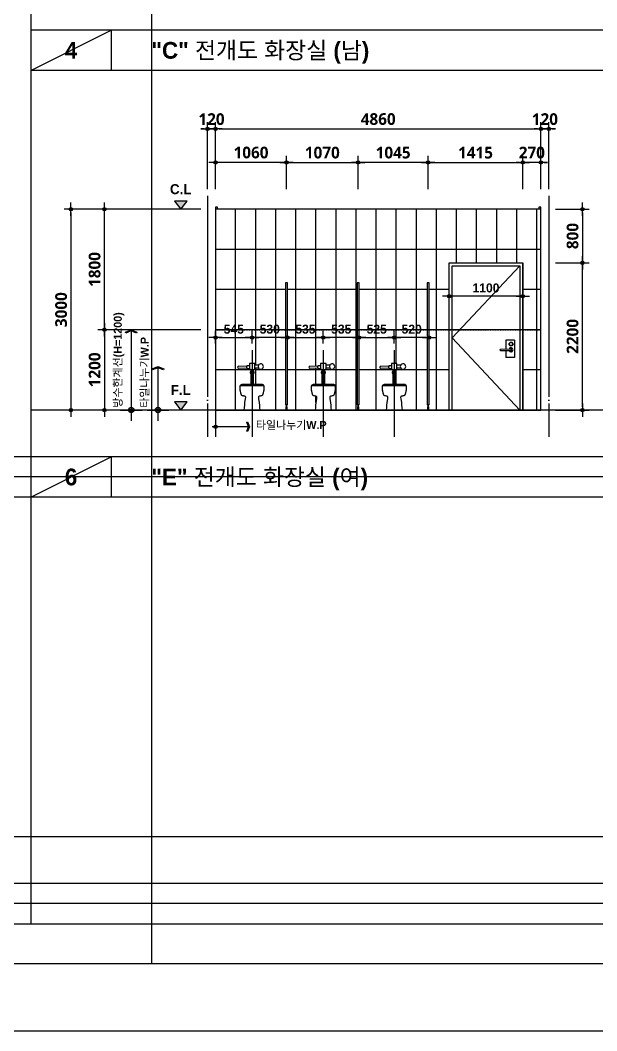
# Model space of a CAD drawing. Header units: millimetres. Extents: x 0 to 336000, y 0 to 30768.
# Drawn here: x 228603 to 237216, y 0 to 15100 of the extents above; entities that cross this region are included whole.
import ezdxf
from ezdxf.enums import TextEntityAlignment as Align

# ---------------------------------------------------------------- set-up
doc = ezdxf.new("R2010")
doc.units = ezdxf.units.MM
doc.header["$LTSCALE"] = 50
doc.linetypes.add('CEN', pattern=[62, 60, -1, 0, -1])
doc.linetypes.add('HID', pattern=[0.5, 0.25, -0.25])
doc.layers.get('Defpoints').update_dxf_attribs({"color": 153})
for name, color, linetype in [('A-ANNO-DIM', 4, 'Continuous'), ('A-ANNO-GRA1', 7, 'Continuous'), ('A-ANNO-SYMB', 7, 'Continuous'), ('A-ANNO-TEXT1', 7, 'Continuous'), ('A-CEN', 1, 'CEN'), ('A-FLOR-TOIL-ELE1', 3, 'Continuous'), ('A-FLOR-TOIL-ELE2', 4, 'Continuous'), ('A-FLOR-TOIL-TILE', 8, 'Continuous'), ('A-ST-AXIS-DIM', 7, 'Continuous'), ('CEN', 1, 'Continuous'), ('DIM', 7, 'Continuous'), ('DOOR', 4, 'Continuous'), ('ELE2', 3, 'Continuous'), ('FUR', 4, 'Continuous'), ('HID', 7, 'HID'), ('WIN', 6, 'Continuous')]:
    doc.layers.add(name, color=color, linetype=linetype)
doc.layers.add('G(그리드1)', color=185, linetype='Continuous', plot=False)
doc.layers.add('G(그리드2)', color=235, linetype='Continuous', plot=False)
doc.styles.add('2020음성 1차', font='나눔고딕Bold.ttf')
doc.styles.add('SH_진천_나눔', font='')
doc.styles.get('SH_진천_나눔').set_extended_font_data('NanumGothic', bold=True)
doc.dimstyles.new('SHP 50', dxfattribs={"dimscale": 50, "dimtxt": 3.5, "dimasz": 1, "dimexe": 2, "dimexo": 2, "dimgap": 1, "dimtad": 1, "dimdec": 0, "dimzin": 0, "dimdsep": 46, "dimtxsty": 'SH_진천_나눔', "dimblk": 'DIMDOT', "dimcen": 0.09, "dimclrd": 256, "dimclre": 256, "dimclrt": 3, "dimadec": 0, "dimazin": 1, "dimtfac": 1, "dimtdec": 0, "dimtix": 1, "dimtmove": 2, "dimatfit": 0, "dimldrblk": 'DIMDOT', "dimfxl": 1, "dimtolj": 1, "dimtzin": 0, "dimlwd": -1, "dimlwe": -1, "dimarcsym": 0})
doc.dimstyles.new('SHP 50내부', dxfattribs={"dimscale": 50, "dimtxt": 2.7, "dimasz": 1, "dimexe": 2, "dimexo": 2, "dimgap": 1, "dimtad": 1, "dimdec": 0, "dimzin": 0, "dimdsep": 46, "dimtxsty": '2020음성 1차', "dimblk": 'DIMDOT', "dimcen": 0.09, "dimclrd": 256, "dimclre": 256, "dimclrt": 3, "dimadec": 0, "dimazin": 1, "dimtfac": 1, "dimtdec": 0, "dimtix": 1, "dimtmove": 2, "dimatfit": 0, "dimldrblk": 'DIMDOT', "dimfxl": 1, "dimtolj": 1, "dimtzin": 0, "dimlwd": -1, "dimlwe": -1, "dimarcsym": 0})

# ---------------------------------------------------------------- blocks, each defined once
blk = doc.blocks.new('DIMDOT')
at = {"color": 0}
blk.add_line((-2, 0), (2, 0), dxfattribs=at)
for radius in [0.5, 0.25]:
    blk.add_circle((0, 0), radius, dxfattribs=at)
blk = doc.blocks.new('*D22368')
at = {"layer": 'A-ST-AXIS-DIM'}
for p, q in [((231351, 13475), (231301, 13475)), ((231401, 12575), (231401, 13575)), ((231521, 13475), (231401, 13475)), ((231521, 12575), (231521, 13575)), ((231571, 13475), (231621, 13475))]:
    blk.add_line(p, q, dxfattribs=at)
at = {"layer": 'Defpoints', "color": 0}
for p in [(231401, 13475), (231401, 12475), (231521, 12475)]:
    blk.add_point(p, dxfattribs=at)
at = {"layer": 'A-ST-AXIS-DIM', "linetype": 'ByBlock', "xscale": 50, "yscale": 50, "zscale": 50}
blk.add_blockref('DIMDOT', (231401, 13475), dxfattribs=at)
at = {"layer": 'A-ST-AXIS-DIM', "linetype": 'ByBlock', "xscale": 50, "yscale": 50, "zscale": 50, "rotation": 180}
blk.add_blockref('DIMDOT', (231521, 13475), dxfattribs=at)
at = {"layer": 'A-ST-AXIS-DIM', "color": 3, "insert": (231461, 13621), "char_height": 175, "attachment_point": 5, "style": 'SH_진천_나눔'}
blk.add_mtext('\\A1;120', dxfattribs=at)
blk = doc.blocks.new('*D22369')
at = {"layer": 'A-ST-AXIS-DIM'}
for p, q in [((231521, 12575), (231521, 13575)), ((231571, 13475), (236331, 13475)), ((236381, 12575), (236381, 13575))]:
    blk.add_line(p, q, dxfattribs=at)
at = {"layer": 'Defpoints', "color": 0}
for p in [(236381, 13475), (231521, 12475), (236381, 12475)]:
    blk.add_point(p, dxfattribs=at)
at = {"layer": 'A-ST-AXIS-DIM', "linetype": 'ByBlock', "xscale": 50, "yscale": 50, "zscale": 50, "rotation": 180}
blk.add_blockref('DIMDOT', (231521, 13475), dxfattribs=at)
at = {"layer": 'A-ST-AXIS-DIM', "linetype": 'ByBlock', "xscale": 50, "yscale": 50, "zscale": 50}
blk.add_blockref('DIMDOT', (236381, 13475), dxfattribs=at)
at = {"layer": 'A-ST-AXIS-DIM', "color": 3, "insert": (233951, 13622), "char_height": 175, "attachment_point": 5, "style": 'SH_진천_나눔'}
blk.add_mtext('\\A1;4860', dxfattribs=at)
blk = doc.blocks.new('*D22370')
at = {"layer": 'A-ST-AXIS-DIM'}
for p, q in [((236331, 13475), (236281, 13475)), ((236381, 12575), (236381, 13575)), ((236381, 13475), (236501, 13475)), ((236501, 12575), (236501, 13575)), ((236551, 13475), (236601, 13475))]:
    blk.add_line(p, q, dxfattribs=at)
at = {"layer": 'Defpoints', "color": 0}
for p in [(236501, 13475), (236381, 12475), (236501, 12475)]:
    blk.add_point(p, dxfattribs=at)
at = {"layer": 'A-ST-AXIS-DIM', "linetype": 'ByBlock', "xscale": 50, "yscale": 50, "zscale": 50}
blk.add_blockref('DIMDOT', (236381, 13475), dxfattribs=at)
at = {"layer": 'A-ST-AXIS-DIM', "linetype": 'ByBlock', "xscale": 50, "yscale": 50, "zscale": 50, "rotation": 180}
blk.add_blockref('DIMDOT', (236501, 13475), dxfattribs=at)
at = {"layer": 'A-ST-AXIS-DIM', "color": 3, "insert": (236441, 13621), "char_height": 175, "attachment_point": 5, "style": 'SH_진천_나눔'}
blk.add_mtext('\\A1;120', dxfattribs=at)
blk = doc.blocks.new('*D22371')
at = {"layer": 'A-ST-AXIS-DIM'}
for p, q in [((231301, 12275), (229261, 12275)), ((229361, 12225), (229361, 9325)), ((231301, 9275), (229261, 9275))]:
    blk.add_line(p, q, dxfattribs=at)
at = {"layer": 'Defpoints', "color": 0}
for p in [(231401, 12275), (229361, 9275), (231401, 9275)]:
    blk.add_point(p, dxfattribs=at)
at = {"layer": 'A-ST-AXIS-DIM', "linetype": 'ByBlock', "xscale": 50, "yscale": 50, "zscale": 50}
for p, rotation in [((229361, 12275), 90), ((229361, 9275), 270)]:
    blk.add_blockref('DIMDOT', p, dxfattribs=dict(at, rotation=rotation))
at = {"layer": 'A-ST-AXIS-DIM', "color": 3, "insert": (229215, 10775), "char_height": 175, "attachment_point": 5, "rotation": 90, "style": 'SH_진천_나눔'}
blk.add_mtext('\\A1;3000', dxfattribs=at)
blk = doc.blocks.new('*D22372')
at = {"layer": 'A-ST-AXIS-DIM'}
for p, q in [((231301, 12275), (229761, 12275)), ((229861, 10525), (229861, 12225)), ((231301, 10475), (229761, 10475))]:
    blk.add_line(p, q, dxfattribs=at)
at = {"layer": 'Defpoints', "color": 0}
for p in [(229861, 12275), (231401, 12275), (231401, 10475)]:
    blk.add_point(p, dxfattribs=at)
at = {"layer": 'A-ST-AXIS-DIM', "linetype": 'ByBlock', "xscale": 50, "yscale": 50, "zscale": 50}
for p, rotation in [((229861, 12275), 90), ((229861, 10475), 270)]:
    blk.add_blockref('DIMDOT', p, dxfattribs=dict(at, rotation=rotation))
at = {"layer": 'A-ST-AXIS-DIM', "color": 3, "insert": (229715, 11375), "char_height": 175, "attachment_point": 5, "rotation": 90, "style": 'SH_진천_나눔'}
blk.add_mtext('\\A1;1800', dxfattribs=at)
blk = doc.blocks.new('*D22373')
at = {"layer": 'A-ST-AXIS-DIM'}
for p, q in [((231301, 10475), (229761, 10475)), ((229861, 10425), (229861, 9325)), ((231301, 9275), (229761, 9275))]:
    blk.add_line(p, q, dxfattribs=at)
at = {"layer": 'Defpoints', "color": 0}
for p in [(231401, 10475), (229861, 9275), (231401, 9275)]:
    blk.add_point(p, dxfattribs=at)
at = {"layer": 'A-ST-AXIS-DIM', "linetype": 'ByBlock', "xscale": 50, "yscale": 50, "zscale": 50}
for p, rotation in [((229861, 10475), 90), ((229861, 9275), 270)]:
    blk.add_blockref('DIMDOT', p, dxfattribs=dict(at, rotation=rotation))
at = {"layer": 'A-ST-AXIS-DIM', "color": 3, "insert": (229715, 9875), "char_height": 175, "attachment_point": 5, "rotation": 90, "style": 'SH_진천_나눔'}
blk.add_mtext('\\A1;1200', dxfattribs=at)
blk = doc.blocks.new('*D22374')
at = {"layer": 'A-ST-AXIS-DIM'}
for p, q in [((236601, 11475), (237101, 11475)), ((237001, 9325), (237001, 11425)), ((236601, 9275), (237101, 9275))]:
    blk.add_line(p, q, dxfattribs=at)
at = {"layer": 'Defpoints', "color": 0}
for p in [(236501, 11475), (237001, 11475), (236501, 9275)]:
    blk.add_point(p, dxfattribs=at)
at = {"layer": 'A-ST-AXIS-DIM', "linetype": 'ByBlock', "xscale": 50, "yscale": 50, "zscale": 50}
for p, rotation in [((237001, 11475), 90), ((237001, 9275), 270)]:
    blk.add_blockref('DIMDOT', p, dxfattribs=dict(at, rotation=rotation))
at = {"layer": 'A-ST-AXIS-DIM', "color": 3, "insert": (236855, 10375), "char_height": 175, "attachment_point": 5, "rotation": 90, "style": 'SH_진천_나눔'}
blk.add_mtext('\\A1;2200', dxfattribs=at)
blk = doc.blocks.new('*D22375')
at = {"layer": 'A-ST-AXIS-DIM'}
for p, q in [((236601, 12275), (237101, 12275)), ((237001, 12225), (237001, 11525)), ((236601, 11475), (237101, 11475))]:
    blk.add_line(p, q, dxfattribs=at)
at = {"layer": 'Defpoints', "color": 0}
for p in [(236501, 12275), (236501, 11475), (237001, 11475)]:
    blk.add_point(p, dxfattribs=at)
at = {"layer": 'A-ST-AXIS-DIM', "linetype": 'ByBlock', "xscale": 50, "yscale": 50, "zscale": 50}
for p, rotation in [((237001, 12275), 90), ((237001, 11475), 270)]:
    blk.add_blockref('DIMDOT', p, dxfattribs=dict(at, rotation=rotation))
at = {"layer": 'A-ST-AXIS-DIM', "color": 3, "insert": (236855, 11875), "char_height": 175, "attachment_point": 5, "rotation": 90, "style": 'SH_진천_나눔'}
blk.add_mtext('\\A1;800', dxfattribs=at)
blk = doc.blocks.new('*D22376')
at = {"layer": 'A-ST-AXIS-DIM'}
for p, q in [((231521, 12575), (231521, 13075)), ((232581, 12575), (232581, 13075)), ((232531, 12975), (231571, 12975))]:
    blk.add_line(p, q, dxfattribs=at)
at = {"layer": 'Defpoints', "color": 0}
for p in [(231521, 12975), (231521, 12475), (232581, 12475)]:
    blk.add_point(p, dxfattribs=at)
at = {"layer": 'A-ST-AXIS-DIM', "linetype": 'ByBlock', "xscale": 50, "yscale": 50, "zscale": 50, "rotation": 180}
blk.add_blockref('DIMDOT', (231521, 12975), dxfattribs=at)
at = {"layer": 'A-ST-AXIS-DIM', "linetype": 'ByBlock', "xscale": 50, "yscale": 50, "zscale": 50}
blk.add_blockref('DIMDOT', (232581, 12975), dxfattribs=at)
at = {"layer": 'A-ST-AXIS-DIM', "color": 3, "insert": (232051, 13122), "char_height": 175, "attachment_point": 5, "style": 'SH_진천_나눔'}
blk.add_mtext('\\A1;1060', dxfattribs=at)
blk = doc.blocks.new('*D22377')
at = {"layer": 'A-ST-AXIS-DIM'}
for p, q in [((236111, 12575), (236111, 13075)), ((236381, 12575), (236381, 13075)), ((236061, 12975), (236011, 12975)), ((236381, 12975), (236111, 12975)), ((236431, 12975), (236481, 12975))]:
    blk.add_line(p, q, dxfattribs=at)
at = {"layer": 'Defpoints', "color": 0}
for p in [(236111, 12975), (236111, 12475), (236381, 12475)]:
    blk.add_point(p, dxfattribs=at)
at = {"layer": 'A-ST-AXIS-DIM', "linetype": 'ByBlock', "xscale": 50, "yscale": 50, "zscale": 50}
blk.add_blockref('DIMDOT', (236111, 12975), dxfattribs=at)
at = {"layer": 'A-ST-AXIS-DIM', "linetype": 'ByBlock', "xscale": 50, "yscale": 50, "zscale": 50, "rotation": 180}
blk.add_blockref('DIMDOT', (236381, 12975), dxfattribs=at)
at = {"layer": 'A-ST-AXIS-DIM', "color": 3, "insert": (236246, 13121), "char_height": 175, "attachment_point": 5, "style": 'SH_진천_나눔'}
blk.add_mtext('\\A1;270', dxfattribs=at)
blk = doc.blocks.new('ARROWX')
blk.add_lwpolyline([(-0.2, -0.5), (-0.293, -0.463), (-0.108, 0), (-0.293, 0.463), (-0.2, 0.5), (0, 0)], close=True)
for points in [[(-0.2, 0.5), (-0.293, 0.463), (0, 0), (-0.108, 0)], [(0, 0), (-0.108, 0), (-0.2, -0.5), (-0.293, -0.463)]]:
    blk.add_solid(points)
blk = doc.blocks.new('Z_DOT')
at = {"layer": 'DIM', "color": 0}
for p, q in [((0, -3), (0, 3)), ((-3, 0), (3, 0))]:
    blk.add_line(p, q, dxfattribs=at)
for radius in [0.75, 0.375]:
    blk.add_circle((0, 0), radius, dxfattribs=at)
blk = doc.blocks.new('*D22378')
at = {"layer": 'A-ST-AXIS-DIM'}
for p, q in [((232581, 12575), (232581, 13075)), ((233651, 12575), (233651, 13075)), ((232631, 12975), (233601, 12975))]:
    blk.add_line(p, q, dxfattribs=at)
at = {"layer": 'Defpoints', "color": 0}
for p in [(233651, 12975), (232581, 12475), (233651, 12475)]:
    blk.add_point(p, dxfattribs=at)
at = {"layer": 'A-ST-AXIS-DIM', "linetype": 'ByBlock', "xscale": 50, "yscale": 50, "zscale": 50, "rotation": 180}
blk.add_blockref('DIMDOT', (232581, 12975), dxfattribs=at)
at = {"layer": 'A-ST-AXIS-DIM', "linetype": 'ByBlock', "xscale": 50, "yscale": 50, "zscale": 50}
blk.add_blockref('DIMDOT', (233651, 12975), dxfattribs=at)
at = {"layer": 'A-ST-AXIS-DIM', "color": 3, "insert": (233116, 13121), "char_height": 175, "attachment_point": 5, "style": 'SH_진천_나눔'}
blk.add_mtext('\\A1;1070', dxfattribs=at)
blk = doc.blocks.new('*D22379')
at = {"layer": 'A-ST-AXIS-DIM'}
for p, q in [((233651, 12575), (233651, 13075)), ((234696, 12575), (234696, 13075)), ((234646, 12975), (233701, 12975))]:
    blk.add_line(p, q, dxfattribs=at)
at = {"layer": 'Defpoints', "color": 0}
for p in [(233651, 12975), (233651, 12475), (234696, 12475)]:
    blk.add_point(p, dxfattribs=at)
at = {"layer": 'A-ST-AXIS-DIM', "linetype": 'ByBlock', "xscale": 50, "yscale": 50, "zscale": 50, "rotation": 180}
blk.add_blockref('DIMDOT', (233651, 12975), dxfattribs=at)
at = {"layer": 'A-ST-AXIS-DIM', "linetype": 'ByBlock', "xscale": 50, "yscale": 50, "zscale": 50}
blk.add_blockref('DIMDOT', (234696, 12975), dxfattribs=at)
at = {"layer": 'A-ST-AXIS-DIM', "color": 3, "insert": (234174, 13121), "char_height": 175, "attachment_point": 5, "style": 'SH_진천_나눔'}
blk.add_mtext('\\A1;1045', dxfattribs=at)
blk = doc.blocks.new('*D22380')
at = {"layer": 'A-ANNO-DIM'}
for p, q in [((231521, 10270), (231521, 10458)), ((232066, 10270), (232066, 10458)), ((231571, 10358), (232016, 10358))]:
    blk.add_line(p, q, dxfattribs=at)
at = {"layer": 'Defpoints', "color": 0}
for p in [(232066, 10358), (231521, 10170), (232066, 10170)]:
    blk.add_point(p, dxfattribs=at)
at = {"layer": 'A-ANNO-DIM', "linetype": 'ByBlock', "xscale": 50, "yscale": 50, "zscale": 50, "rotation": 180}
blk.add_blockref('DIMDOT', (231521, 10358), dxfattribs=at)
at = {"layer": 'A-ANNO-DIM', "linetype": 'ByBlock', "xscale": 50, "yscale": 50, "zscale": 50}
blk.add_blockref('DIMDOT', (232066, 10358), dxfattribs=at)
at = {"layer": 'A-ANNO-DIM', "color": 3, "insert": (231794, 10482), "char_height": 135, "attachment_point": 5, "style": '2020음성 1차'}
blk.add_mtext('\\A1;545', dxfattribs=at)
blk = doc.blocks.new('*D22381')
at = {"layer": 'A-ANNO-DIM'}
for p, q in [((232066, 10270), (232066, 10458)), ((232596, 10270), (232596, 10458)), ((232546, 10358), (232116, 10358))]:
    blk.add_line(p, q, dxfattribs=at)
at = {"layer": 'Defpoints', "color": 0}
for p in [(232066, 10358), (232066, 10170), (232596, 10170)]:
    blk.add_point(p, dxfattribs=at)
at = {"layer": 'A-ANNO-DIM', "linetype": 'ByBlock', "xscale": 50, "yscale": 50, "zscale": 50, "rotation": 180}
blk.add_blockref('DIMDOT', (232066, 10358), dxfattribs=at)
at = {"layer": 'A-ANNO-DIM', "linetype": 'ByBlock', "xscale": 50, "yscale": 50, "zscale": 50}
blk.add_blockref('DIMDOT', (232596, 10358), dxfattribs=at)
at = {"layer": 'A-ANNO-DIM', "color": 3, "insert": (232331, 10483), "char_height": 135, "attachment_point": 5, "style": '2020음성 1차'}
blk.add_mtext('\\A1;530', dxfattribs=at)
blk = doc.blocks.new('*D22382')
at = {"layer": 'A-ANNO-DIM'}
for p, q in [((232596, 10270), (232596, 10458)), ((233131, 10270), (233131, 10458)), ((232646, 10358), (233081, 10358))]:
    blk.add_line(p, q, dxfattribs=at)
at = {"layer": 'Defpoints', "color": 0}
for p in [(233131, 10358), (232596, 10170), (233131, 10170)]:
    blk.add_point(p, dxfattribs=at)
at = {"layer": 'A-ANNO-DIM', "linetype": 'ByBlock', "xscale": 50, "yscale": 50, "zscale": 50, "rotation": 180}
blk.add_blockref('DIMDOT', (232596, 10358), dxfattribs=at)
at = {"layer": 'A-ANNO-DIM', "linetype": 'ByBlock', "xscale": 50, "yscale": 50, "zscale": 50}
blk.add_blockref('DIMDOT', (233131, 10358), dxfattribs=at)
at = {"layer": 'A-ANNO-DIM', "color": 3, "insert": (232864, 10483), "char_height": 135, "attachment_point": 5, "style": '2020음성 1차'}
blk.add_mtext('\\A1;535', dxfattribs=at)
blk = doc.blocks.new('*D22383')
at = {"layer": 'A-ANNO-DIM'}
for p, q in [((233131, 10270), (233131, 10458)), ((233666, 10270), (233666, 10458)), ((233616, 10358), (233181, 10358))]:
    blk.add_line(p, q, dxfattribs=at)
at = {"layer": 'Defpoints', "color": 0}
for p in [(233131, 10358), (233131, 10170), (233666, 10170)]:
    blk.add_point(p, dxfattribs=at)
at = {"layer": 'A-ANNO-DIM', "linetype": 'ByBlock', "xscale": 50, "yscale": 50, "zscale": 50, "rotation": 180}
blk.add_blockref('DIMDOT', (233131, 10358), dxfattribs=at)
at = {"layer": 'A-ANNO-DIM', "linetype": 'ByBlock', "xscale": 50, "yscale": 50, "zscale": 50}
blk.add_blockref('DIMDOT', (233666, 10358), dxfattribs=at)
at = {"layer": 'A-ANNO-DIM', "color": 3, "insert": (233399, 10483), "char_height": 135, "attachment_point": 5, "style": '2020음성 1차'}
blk.add_mtext('\\A1;535', dxfattribs=at)
blk = doc.blocks.new('*D22384')
at = {"layer": 'A-ANNO-DIM'}
for p, q in [((233666, 10270), (233666, 10458)), ((234191, 10270), (234191, 10458)), ((233716, 10358), (234141, 10358))]:
    blk.add_line(p, q, dxfattribs=at)
at = {"layer": 'Defpoints', "color": 0}
for p in [(234191, 10358), (233666, 10170), (234191, 10170)]:
    blk.add_point(p, dxfattribs=at)
at = {"layer": 'A-ANNO-DIM', "linetype": 'ByBlock', "xscale": 50, "yscale": 50, "zscale": 50, "rotation": 180}
blk.add_blockref('DIMDOT', (233666, 10358), dxfattribs=at)
at = {"layer": 'A-ANNO-DIM', "linetype": 'ByBlock', "xscale": 50, "yscale": 50, "zscale": 50}
blk.add_blockref('DIMDOT', (234191, 10358), dxfattribs=at)
at = {"layer": 'A-ANNO-DIM', "color": 3, "insert": (233929, 10483), "char_height": 135, "attachment_point": 5, "style": '2020음성 1차'}
blk.add_mtext('\\A1;525', dxfattribs=at)
blk = doc.blocks.new('*D22385')
at = {"layer": 'A-ANNO-DIM'}
for p, q in [((234191, 10270), (234191, 10458)), ((234711, 10270), (234711, 10458)), ((234661, 10358), (234241, 10358))]:
    blk.add_line(p, q, dxfattribs=at)
at = {"layer": 'Defpoints', "color": 0}
for p in [(234191, 10358), (234191, 10170), (234711, 10170)]:
    blk.add_point(p, dxfattribs=at)
at = {"layer": 'A-ANNO-DIM', "linetype": 'ByBlock', "xscale": 50, "yscale": 50, "zscale": 50, "rotation": 180}
blk.add_blockref('DIMDOT', (234191, 10358), dxfattribs=at)
at = {"layer": 'A-ANNO-DIM', "linetype": 'ByBlock', "xscale": 50, "yscale": 50, "zscale": 50}
blk.add_blockref('DIMDOT', (234711, 10358), dxfattribs=at)
at = {"layer": 'A-ANNO-DIM', "color": 3, "insert": (234451, 10483), "char_height": 135, "attachment_point": 5, "style": '2020음성 1차'}
blk.add_mtext('\\A1;520', dxfattribs=at)
blk = doc.blocks.new('*D22386')
at = {"layer": 'A-ST-AXIS-DIM'}
for p, q in [((234696, 12575), (234696, 13075)), ((236111, 12575), (236111, 13075)), ((234746, 12975), (236061, 12975))]:
    blk.add_line(p, q, dxfattribs=at)
at = {"layer": 'Defpoints', "color": 0}
for p in [(236111, 12975), (234696, 12475), (236111, 12475)]:
    blk.add_point(p, dxfattribs=at)
at = {"layer": 'A-ST-AXIS-DIM', "linetype": 'ByBlock', "xscale": 50, "yscale": 50, "zscale": 50, "rotation": 180}
blk.add_blockref('DIMDOT', (234696, 12975), dxfattribs=at)
at = {"layer": 'A-ST-AXIS-DIM', "linetype": 'ByBlock', "xscale": 50, "yscale": 50, "zscale": 50}
blk.add_blockref('DIMDOT', (236111, 12975), dxfattribs=at)
at = {"layer": 'A-ST-AXIS-DIM', "color": 3, "insert": (235404, 13120), "char_height": 175, "attachment_point": 5, "style": 'SH_진천_나눔'}
blk.add_mtext('\\A1;1415', dxfattribs=at)
blk = doc.blocks.new('*D22387')
at = {"layer": 'A-ANNO-DIM'}
for p, q in [((235011, 10875), (235011, 11075)), ((236111, 10875), (236111, 11075)), ((236061, 10975), (235061, 10975))]:
    blk.add_line(p, q, dxfattribs=at)
at = {"layer": 'Defpoints', "color": 0}
for p in [(235011, 10975), (235011, 10775), (236111, 10775)]:
    blk.add_point(p, dxfattribs=at)
at = {"layer": 'A-ANNO-DIM', "linetype": 'ByBlock', "xscale": 50, "yscale": 50, "zscale": 50, "rotation": 180}
blk.add_blockref('DIMDOT', (235011, 10975), dxfattribs=at)
at = {"layer": 'A-ANNO-DIM', "linetype": 'ByBlock', "xscale": 50, "yscale": 50, "zscale": 50}
blk.add_blockref('DIMDOT', (236111, 10975), dxfattribs=at)
at = {"layer": 'A-ANNO-DIM', "color": 3, "insert": (235561, 11099), "char_height": 135, "attachment_point": 5, "style": '2020음성 1차'}
blk.add_mtext('\\A1;1100', dxfattribs=at)
blk = doc.blocks.new('_CIDOTB')
at = {"color": 0, "linetype": 'ByBlock'}
blk.add_line((2, 0), (-1, 0), dxfattribs=at)
blk.add_circle((0, 0), 0.5, dxfattribs=at)

msp = doc.modelspace()

# ---------------------------------------------------------------- hatches: boundary and pattern name
at = {"layer": 'A-ANNO-SYMB', "transparency": 33554687}
h = msp.add_hatch(color=256, dxfattribs=at)
h.dxf.hatch_style = 1
h.paths.add_polyline_path([(231096.8, 12395.5), (230905.8, 12395.5), (231001.3, 12275)])
h = msp.add_hatch(color=256, dxfattribs=at)
h.dxf.hatch_style = 1
h.paths.add_polyline_path([(231096.8, 9395.5), (230905.8, 9395.5), (231001.3, 9275)])

# ---------------------------------------------------------------- linework, layer by layer
at = {"layer": 'A-ANNO-GRA1'}
for p, q in [((228762.6, 27100), (228762.6, 1600)), ((245900, 14950), (228762.6, 14950)), ((229962.6, 14950), (229962.6, 14350)), ((229962.6, 14950), (229962.6, 14350)), ((245900, 14350), (228762.6, 14350)), ((245900, 8575), (211625.2, 8575)), ((228762.6, 8575), (228762.6, 1600)), ((229962.6, 8575), (229962.6, 7975)), ((245900, 7975), (211625.2, 7975)), ((245900, 2200), (211625.2, 2200))]:
    msp.add_line(p, q, dxfattribs=at)
msp.add_lwpolyline([(211625.2, 27100), (211625.2, 1600), (245900, 1600), (245900, 27100)], close=True, dxfattribs=at)
at = {"layer": 'A-ANNO-SYMB'}
for p, q in [((230261.3, 10456.4), (230261.3, 9376.4)), ((230661.3, 9900.4), (230661.3, 9437)), ((232007.4, 9025), (231621.3, 9025))]:
    msp.add_line(p, q, dxfattribs=at)
at = {"layer": 'A-ANNO-SYMB', "transparency": 33554687}
for points in [[(231096.8, 12395.5), (230905.8, 12395.5), (231001.3, 12275)], [(231096.8, 9395.5), (230905.8, 9395.5), (231001.3, 9275)]]:
    msp.add_lwpolyline(points, close=True, dxfattribs=at)
at = {"layer": 'A-CEN'}
for p, q in [((231401.3, 12475), (231401.3, 8875)), ((236501.3, 12475), (236501.3, 8875))]:
    msp.add_line(p, q, dxfattribs=at)
at = {"layer": 'A-FLOR-TOIL-ELE1'}
msp.add_lwpolyline([(236111.3, 9275), (235011.3, 9275), (235011.3, 11475), (236111.3, 11475)], close=True, dxfattribs=at)
at = {"layer": 'A-FLOR-TOIL-ELE2'}
for p, q in [((235855.2, 10320.8), (235855.2, 10185.2)), ((235986.1, 10320.8), (235855.2, 10320.8)), ((235986.1, 10320.8), (235986.1, 10059)), ((235777.8, 10182.9), (235934.9, 10187.6)), ((235777.8, 10167.1), (235934.9, 10162.4)), ((235855.2, 10164.8), (235855.2, 10059)), ((235986.1, 10059), (235855.2, 10059)), ((231986.3, 9905), (231986.3, 9925)), ((232026.3, 9935), (232026.3, 9895)), ((232046.3, 9875), (232086.3, 9875)), ((232046.3, 9845), (232086.3, 9845)), ((232086.3, 9825), (232046.3, 9825)), ((232106.3, 9905), (232106.3, 9945)), ((233051.3, 9905), (233051.3, 9925)), ((233091.3, 9935), (233091.3, 9895)), ((233111.3, 9875), (233151.3, 9875)), ((233111.3, 9845), (233151.3, 9845)), ((233151.3, 9825), (233111.3, 9825)), ((233171.3, 9905), (233171.3, 9945)), ((234111.3, 9905), (234111.3, 9925)), ((234151.3, 9935), (234151.3, 9895)), ((234171.3, 9875), (234211.3, 9875)), ((234171.3, 9845), (234211.3, 9845)), ((234211.3, 9825), (234171.3, 9825)), ((234231.3, 9905), (234231.3, 9945)), ((231891.3, 9640), (232241.3, 9640)), ((232956.3, 9640), (233306.3, 9640)), ((234016.3, 9640), (234366.3, 9640))]:
    msp.add_line(p, q, dxfattribs=at)
for points in [[(235011.3, 9275), (235056.3, 9275), (235056.3, 11430), (236066.2, 11430), (236066.3, 9275)], [(232241.2, 9645.9), (231894.1, 9645.9)], [(232046.3, 9659.9), (232067.7, 9660.3), (232086.3, 9659.9)], [(233306.2, 9645.9), (232959.1, 9645.9)], [(233111.3, 9659.9), (233132.7, 9660.3), (233151.3, 9659.9)], [(234366.2, 9645.9), (234019.1, 9645.9)], [(234171.3, 9659.9), (234192.7, 9660.3), (234211.3, 9659.9)]]:
    msp.add_lwpolyline(points, dxfattribs=at)
for points in [[(232187.8, 9275, 0.0180129), (232171.7, 9419, -0.0149456), (232166.3, 9465, -0.0218705), (232166.1, 9470.3, -0.0250611), (232166.3, 9475, -0.1729889), (232168.6, 9480, -0.1014298), (232176.3, 9485, -0.0753342), (232186, 9487.3, 0.0479594), (232201.3, 9490, 0.0271373), (232222.6, 9497.2, 0.1327098), (232226.3, 9500, 0.0854027), (232228.9, 9504.9, 0.018228), (232236.3, 9530, 0.0075446), (232242, 9554.1, 0.0087983), (232246.3, 9575, 0.0459014), (232249.2, 9606.9, 0.0632361), (232246.3, 9630, 0.0528089), (232242.9, 9639, 0.284079), (232241.3, 9640), (232241.2, 9645.9), (232222, 9657.4), (232086.3, 9659.9), (232086.3, 9825), (232096.3, 9825), (232096.3, 9845), (232086.3, 9845), (232086.3, 9875), (232106.3, 9895), (232106.3, 9905), (232161.7, 9905, 3.7320508), (232161.7, 9945), (232106.3, 9945), (232106.3, 9970), (232026.3, 9970), (232026.3, 9935), (231986.3, 9935), (231986.3, 9925), (231866.3, 9930, 1.0425343), (231866.3, 9900), (231986.3, 9905), (231986.3, 9895), (232026.3, 9895), (232046.3, 9875), (232046.3, 9845), (232036.3, 9845), (232036.3, 9825), (232046.3, 9825), (232046.3, 9659.9), (231915.9, 9657.4), (231894.1, 9645.9), (231891.3, 9640, 0.284079), (231889.7, 9639, 0.0528089), (231886.3, 9630, 0.0632361), (231883.4, 9606.9, 0.0459014), (231886.3, 9575, 0.0087983), (231890.5, 9554.1, 0.0075446), (231896.3, 9530, 0.018228), (231903.6, 9504.9, 0.0854027), (231906.3, 9500, 0.1327098), (231910, 9497.2, 0.0271373), (231931.3, 9490, 0.0479594), (231946.6, 9487.3, -0.0753342), (231956.3, 9485, -0.1014298), (231963.9, 9480, -0.1729889), (231966.3, 9475, -0.0250611), (231966.5, 9470.3, -0.0218705), (231966.3, 9465, -0.0149456), (231960.9, 9419, 0.0180129), (231944.8, 9275)], [(233252.8, 9275, 0.0180129), (233236.7, 9419, -0.0149456), (233231.3, 9465, -0.0218705), (233231.1, 9470.3, -0.0250611), (233231.3, 9475, -0.1729889), (233233.6, 9480, -0.1014298), (233241.3, 9485, -0.0753342), (233251, 9487.3, 0.0479594), (233266.3, 9490, 0.0271373), (233287.6, 9497.2, 0.1327098), (233291.3, 9500, 0.0854027), (233293.9, 9504.9, 0.018228), (233301.3, 9530, 0.0075446), (233307, 9554.1, 0.0087983), (233311.3, 9575, 0.0459014), (233314.2, 9606.9, 0.0632361), (233311.3, 9630, 0.0528089), (233307.9, 9639, 0.284079), (233306.3, 9640), (233306.2, 9645.9), (233287, 9657.4), (233151.3, 9659.9), (233151.3, 9825), (233161.3, 9825), (233161.3, 9845), (233151.3, 9845), (233151.3, 9875), (233171.3, 9895), (233171.3, 9905), (233226.7, 9905, 3.7320508), (233226.7, 9945), (233171.3, 9945), (233171.3, 9970), (233091.3, 9970), (233091.3, 9935), (233051.3, 9935), (233051.3, 9925), (232931.3, 9930, 1.0425343), (232931.3, 9900), (233051.3, 9905), (233051.3, 9895), (233091.3, 9895), (233111.3, 9875), (233111.3, 9845), (233101.3, 9845), (233101.3, 9825), (233111.3, 9825), (233111.3, 9659.9), (232980.9, 9657.4), (232959.1, 9645.9), (232956.3, 9640, 0.284079), (232954.7, 9639, 0.0528089), (232951.3, 9630, 0.0632361), (232948.4, 9606.9, 0.0459014), (232951.3, 9575, 0.0087983), (232955.5, 9554.1, 0.0075446), (232961.3, 9530, 0.018228), (232968.6, 9504.9, 0.0854027), (232971.3, 9500, 0.1327098), (232975, 9497.2, 0.0271373), (232996.3, 9490, 0.0479594), (233011.6, 9487.3, -0.0753342), (233021.3, 9485, -0.1014298), (233028.9, 9480, -0.1729889), (233031.3, 9475, -0.0250611), (233031.5, 9470.3, -0.0218705), (233031.3, 9465, -0.0149456), (233025.9, 9419, 0.0180129), (233009.8, 9275)], [(234312.8, 9275, 0.0180129), (234296.7, 9419, -0.0149456), (234291.3, 9465, -0.0218705), (234291.1, 9470.3, -0.0250611), (234291.3, 9475, -0.1729889), (234293.6, 9480, -0.1014298), (234301.3, 9485, -0.0753342), (234311, 9487.3, 0.0479594), (234326.3, 9490, 0.0271373), (234347.6, 9497.2, 0.1327098), (234351.3, 9500, 0.0854027), (234353.9, 9504.9, 0.018228), (234361.3, 9530, 0.0075446), (234367, 9554.1, 0.0087983), (234371.3, 9575, 0.0459014), (234374.2, 9606.9, 0.0632361), (234371.3, 9630, 0.0528089), (234367.9, 9639, 0.284079), (234366.3, 9640), (234366.2, 9645.9), (234347, 9657.4), (234211.3, 9659.9), (234211.3, 9825), (234221.3, 9825), (234221.3, 9845), (234211.3, 9845), (234211.3, 9875), (234231.3, 9895), (234231.3, 9905), (234286.7, 9905, 3.7320508), (234286.7, 9945), (234231.3, 9945), (234231.3, 9970), (234151.3, 9970), (234151.3, 9935), (234111.3, 9935), (234111.3, 9925), (233991.3, 9930, 1.0425343), (233991.3, 9900), (234111.3, 9905), (234111.3, 9895), (234151.3, 9895), (234171.3, 9875), (234171.3, 9845), (234161.3, 9845), (234161.3, 9825), (234171.3, 9825), (234171.3, 9659.9), (234040.9, 9657.4), (234019.1, 9645.9), (234016.3, 9640, 0.284079), (234014.7, 9639, 0.0528089), (234011.3, 9630, 0.0632361), (234008.4, 9606.9, 0.0459014), (234011.3, 9575, 0.0087983), (234015.5, 9554.1, 0.0075446), (234021.3, 9530, 0.018228), (234028.6, 9504.9, 0.0854027), (234031.3, 9500, 0.1327098), (234035, 9497.2, 0.0271373), (234056.3, 9490, 0.0479594), (234071.6, 9487.3, -0.0753342), (234081.3, 9485, -0.1014298), (234088.9, 9480, -0.1729889), (234091.3, 9475, -0.0250611), (234091.5, 9470.3, -0.0218705), (234091.3, 9465, -0.0149456), (234085.9, 9419, 0.0180129), (234069.8, 9275)]]:
    msp.add_lwpolyline(points, format="xyb", close=True, dxfattribs=at)
for radius in [29.9, 24.7]:
    msp.add_circle((235936.4, 10260.1), radius, dxfattribs=at)
for centre, radius, start, end in [((235777.8, 10175), 7.85, 90, 270), ((235934.9, 10175), 31.4, 201.84858, 158.15142), ((235934.9, 10175), 20.4, 216.2414, 143.7586), ((235928.7, 10175), 14, 295.98923, 64.01077), ((232196.3, 9925), 40, 150, 210), ((233261.3, 9925), 40, 150, 210), ((234321.3, 9925), 40, 150, 210)]:
    msp.add_arc(centre, radius, start, end, dxfattribs=at)
at = {"layer": 'A-FLOR-TOIL-TILE'}
for p, q in [((236381.3, 12275), (231521.3, 12275)), ((231821.3, 9275), (231821.3, 12275)), ((232121.3, 9945), (232121.3, 12275)), ((232421.3, 9275), (232421.3, 12275)), ((232721.3, 9275), (232721.3, 12275)), ((233021.3, 9926.2), (233021.3, 12275)), ((233321.3, 9275), (233321.3, 12275)), ((233621.3, 9275), (233621.3, 12275)), ((233921.3, 9275), (233921.3, 12275)), ((234221.3, 9970), (234221.3, 12275)), ((234521.3, 9275), (234521.3, 12275)), ((234821.3, 9275), (234821.3, 12275)), ((235121.3, 11475), (235121.3, 12275)), ((235421.3, 11475), (235421.3, 12275)), ((235721.3, 11475), (235721.3, 12275)), ((236021.3, 11475), (236021.3, 12275)), ((236321.3, 9275), (236321.3, 12275)), ((236381.3, 11675), (231521.3, 11675)), ((232566.3, 11075), (231521.3, 11075)), ((233636.3, 11075), (232596.3, 11075)), ((234681.3, 11075), (233666.3, 11075)), ((235011.3, 11075), (234711.3, 11075)), ((236381.3, 11075), (236111.3, 11075)), ((236381.3, 10475), (231521.3, 10475)), ((232566.3, 9875), (231521.3, 9875)), ((232121.3, 9659.3), (232121.3, 9905)), ((233636.3, 9875), (232596.3, 9875)), ((233021.3, 9658.2), (233021.3, 9903.7)), ((234681.3, 9875), (233666.3, 9875)), ((234221.3, 9659.7), (234221.3, 9885)), ((235011.3, 9875), (234711.3, 9875)), ((236381.3, 9875), (236111.3, 9875)), ((233021.3, 9386.3), (233021.3, 9485))]:
    msp.add_line(p, q, dxfattribs=at)
at = {"layer": 'CEN'}
for p, q in [((232066.3, 10170), (232066.3, 8875)), ((233131.3, 10170), (233131.3, 8875)), ((234191.3, 10170), (234191.3, 8875)), ((231521.3, 9275), (231521.3, 8875))]:
    msp.add_line(p, q, dxfattribs=at)
at = {"layer": 'Defpoints'}
for points in [[(252000, 0), (252000, 29700), (210000, 29700), (210000, 0)], [(211025.2, 28700), (246500, 28700), (246500, 1000), (211025.2, 1000)]]:
    msp.add_lwpolyline(points, close=True, dxfattribs=at)
at = {"layer": 'DOOR'}
for p, q in [((235011.3, 11475), (236111.2, 11475)), ((235011.3, 9275), (235011.3, 11475)), ((236111.3, 9275), (236111.3, 11475)), ((236066.3, 9275), (235056.3, 9275))]:
    msp.add_line(p, q, dxfattribs=at)
msp.add_lwpolyline([(235011.3, 9275), (235011.3, 11475), (236111.2, 11475), (236111.3, 9275), (236066.3, 9275)], dxfattribs=at)
at = {"layer": 'ELE2'}
msp.add_lwpolyline([(236381.3, 12275), (236381.3, 12305), (236351.3, 12305), (236351.3, 12275), (231551.3, 12275), (231551.3, 12305), (231521.3, 12305), (231521.3, 12275), (231521.3, 9275), (236381.3, 9275)], close=True, dxfattribs=at)
at = {"layer": 'FUR'}
for p, q in [((232596.3, 11175), (232566.3, 11175)), ((232566.3, 11175), (232566.3, 9355)), ((232596.3, 9355), (232596.3, 11175)), ((233666.3, 11175), (233636.3, 11175)), ((233636.3, 11175), (233636.3, 9355)), ((233666.3, 9355), (233666.3, 11175)), ((234711.3, 11175), (234681.3, 11175)), ((234681.3, 11175), (234681.3, 9355)), ((234711.3, 9355), (234711.3, 11175)), ((232596.3, 9355), (232566.3, 9355)), ((233666.3, 9355), (233636.3, 9355)), ((234711.3, 9355), (234681.3, 9355))]:
    msp.add_line(p, q, dxfattribs=at)
for points in [[(232581.3, 9275), (232591.3, 9275), (232591.3, 9320, 0.4142136), (232586.3, 9325), (232576.3, 9325, 0.4142136), (232571.3, 9320), (232571.3, 9275)], [(233651.3, 9275), (233661.3, 9275), (233661.3, 9320, 0.4142136), (233656.3, 9325), (233646.3, 9325, 0.4142136), (233641.3, 9320), (233641.3, 9275)], [(234696.3, 9275), (234706.3, 9275), (234706.3, 9320, 0.4142136), (234701.3, 9325), (234691.3, 9325, 0.4142136), (234686.3, 9320), (234686.3, 9275)]]:
    msp.add_lwpolyline(points, format="xyb", close=True, dxfattribs=at)
for points in [[(232576.3, 9325), (232586.3, 9325), (232586.3, 9355), (232576.3, 9355)], [(233646.3, 9325), (233656.3, 9325), (233656.3, 9355), (233646.3, 9355)], [(234691.3, 9325), (234701.3, 9325), (234701.3, 9355), (234691.3, 9355)]]:
    msp.add_lwpolyline(points, close=True, dxfattribs=at)
at = {"layer": 'G(그리드1)'}
for p, q in [((246500, 9275), (228762.6, 9275)), ((246500, 2900), (211025.2, 2900))]:
    msp.add_line(p, q, dxfattribs=at)
at = {"layer": 'G(그리드2)'}
for p, q in [((230562.6, 27100), (230562.6, 1000)), ((228762.6, 14350), (229962.6, 14950)), ((228762.6, 14350), (229962.6, 14950)), ((228762.6, 7975), (229962.6, 8575)), ((230562.6, 8575), (230562.6, 1000)), ((246500, 8275), (211025.2, 8275)), ((246500, 1900), (211025.2, 1900))]:
    msp.add_line(p, q, dxfattribs=at)
at = {"layer": 'HID'}
msp.add_line((231521.3, 10475), (236381.3, 10475), dxfattribs=at)
at = {"layer": 'WIN', "color": 1, "linetype": 'HID', "ltscale": 400}
msp.add_lwpolyline([(236066.2, 11430), (235056.2, 10352.5), (236066.2, 9275)], dxfattribs=at)

# ---------------------------------------------------------------- block references
at = {"layer": 'A-ANNO-SYMB'}
for name, p, xscale, yscale, zscale, rotation in [('ARROWX', (230261.3, 10475), 172.7999999999884, 172.7999999999884, 172.7999999999884, 90), ('ARROWX', (230661.3, 9926.2), 172.7999999999884, 172.7999999999884, 172.7999999999884, 90), ('Z_DOT', (230261.3, 9275), 54, 54, 54, 270), ('Z_DOT', (230661.3, 9275), 54, 54, 54, 270)]:
    msp.add_blockref(name, p, dxfattribs=dict(at, xscale=xscale, yscale=yscale, zscale=zscale, rotation=rotation))
for name, p, xscale, yscale, zscale in [('ARROWX', (232028.9, 9025), 144, 144, 144), ('_CIDOTB', (231521.3, 9025), 50, 50, 50)]:
    msp.add_blockref(name, p, dxfattribs=dict(at, xscale=xscale, yscale=yscale, zscale=zscale))

# ---------------------------------------------------------------- texts
at = {"layer": 'A-ANNO-GRA1', "style": '2020음성 1차'}
msp.add_text('4', height=250, dxfattribs=at).set_placement((229362.6, 14650), align=Align.MIDDLE_CENTER)
at = {"layer": 'A-ANNO-TEXT1', "style": '2020음성 1차'}
for s, height, p in [('"C" 전개도 화장실 (남)', 250, (230562.6, 14650)), ('타일나누기W.P', 120, (232124.2, 9051.4)), ('"E" 전개도 화장실 (여)', 250, (230562.6, 8275))]:
    msp.add_text(s, height=height, dxfattribs=at).set_placement(p, align=Align.MIDDLE_LEFT)
for s, height, p in [('C.L', 150, (231001.3, 12575.5)), ('F.L', 150, (231001.3, 9575.5)), ('6', 250, (229362.6, 8275))]:
    msp.add_text(s, height=height, dxfattribs=at).set_placement(p, align=Align.MIDDLE_CENTER)
for s, p in [('방수한계선(H=1200)', (230121.1, 9309.9)), ('타일나누기W.P', (230521.1, 9309.9))]:
    msp.add_text(s, height=120, rotation=90, dxfattribs=at).set_placement(p)

# ---------------------------------------------------------------- dimensions: what is measured, and where the dimension line sits
at = {"layer": 'A-ANNO-DIM'}
for base, p1, p2, angle, picture, middle in [((235011.3, 10975), (236111.3, 10775), (235011.3, 10775), 180, '*D22387', (235561.3, 11099)), ((232066.3, 10358.2), (232596.3, 10170), (232066.3, 10170), 180, '*D22381', (232331.3, 10482.7)), ((233131.3, 10358.2), (232596.3, 10170), (233131.3, 10170), 0, '*D22382', (232863.8, 10482.7)), ((233131.3, 10358.2), (233666.3, 10170), (233131.3, 10170), 180, '*D22383', (233398.8, 10482.7)), ((234191.3, 10358.2), (233666.3, 10170), (234191.3, 10170), 0, '*D22384', (233928.8, 10482.6)), ((234191.3, 10358.2), (234711.3, 10170), (234191.3, 10170), 180, '*D22385', (234451.3, 10482.6))]:
    dim = msp.add_linear_dim(base=base, p1=p1, p2=p2, angle=angle, dimstyle='SHP 50내부', override={"dimtxsty": '2020음성 1차', "dimldrblk": 'DIMDOT'}, dxfattribs=at)
    dim.commit()
    dim.dimension.update_dxf_attribs({"geometry": picture, "text_midpoint": middle})
dim = msp.add_linear_dim(base=(232066.3, 10358.2), p1=(231521.3, 10170), p2=(232066.3, 10170), dimstyle='SHP 50내부', override={"dimtxsty": '2020음성 1차', "dimldrblk": 'DIMDOT'}, dxfattribs=at)
dim.commit()
dim.dimension.update_dxf_attribs({"geometry": '*D22380', "text_midpoint": (231793.8, 10481.8)})
at = {"layer": 'A-ST-AXIS-DIM'}
for base, p1, p2, picture, middle in [((231401.3, 13475), (231521.3, 12475), (231401.3, 12475), '*D22368', (231461.3, 13621.2)), ((231521.3, 12975), (232581.3, 12475), (231521.3, 12475), '*D22376', (232051.3, 13121.6)), ((236111.3, 12975), (236381.3, 12475), (236111.3, 12475), '*D22377', (236246.3, 13121.2))]:
    dim = msp.add_linear_dim(base=base, p1=p1, p2=p2, dimstyle='SHP 50', override={"dimtxsty": 'SH_진천_나눔', "dimldrblk": 'DIMDOT'}, dxfattribs=at)
    dim.commit()
    dim.dimension.update_dxf_attribs({"geometry": picture, "text_midpoint": middle})
for base, p1, p2, angle, picture, middle in [((236381.3, 13475), (231521.3, 12475), (236381.3, 12475), 180, '*D22369', (233951.3, 13621.6)), ((236501.3, 13475), (236381.3, 12475), (236501.3, 12475), 180, '*D22370', (236441.3, 13621.2)), ((233651.3, 12975), (232581.3, 12475), (233651.3, 12475), 180, '*D22378', (233116.3, 13121)), ((233651.3, 12975), (234696.3, 12475), (233651.3, 12475), 0, '*D22379', (234173.8, 13121.2)), ((236111.3, 12975), (234696.3, 12475), (236111.3, 12475), 180, '*D22386', (235403.8, 13120.5)), ((229361.3, 9275), (231401.3, 12275), (231401.3, 9275), 270, '*D22371', (229214.7, 10775)), ((229861.3, 12275), (231401.3, 10475), (231401.3, 12275), 90, '*D22372', (229714.7, 11375)), ((237001.3, 11475), (236501.3, 12275), (236501.3, 11475), 270, '*D22375', (236854.7, 11875)), ((237001.3, 11475), (236501.3, 9275), (236501.3, 11475), 90, '*D22374', (236855.1, 10375)), ((229861.3, 9275), (231401.3, 10475), (231401.3, 9275), 270, '*D22373', (229715.1, 9875))]:
    dim = msp.add_linear_dim(base=base, p1=p1, p2=p2, angle=angle, dimstyle='SHP 50', override={"dimtxsty": 'SH_진천_나눔', "dimldrblk": 'DIMDOT'}, dxfattribs=at)
    dim.commit()
    dim.dimension.update_dxf_attribs({"geometry": picture, "text_midpoint": middle})

doc.saveas('drawing.dxf')
